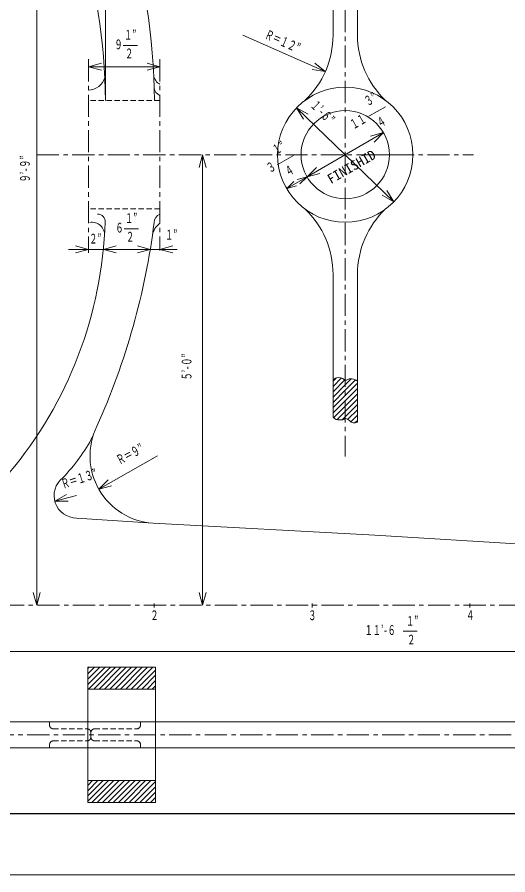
# Model space of a CAD drawing. Units: millimetres, scale not verified. Extents: x -6153 to 6153, y -4352 to 4352.
# Drawn here: x -2560 to -902, y -4352 to -1451 of the extents above; entities that cross this region are included whole.
import ezdxf
from ezdxf.enums import TextEntityAlignment as Align

# ---------------------------------------------------------------- set-up
doc = ezdxf.new("R2010")
doc.units = ezdxf.units.MM
doc.header["$LTSCALE"] = 15
doc.linetypes.add('CHAIN1', pattern=[8, 5, -1, 1, -1])
doc.linetypes.add('DASHED1', pattern=[1.8, 1.2, -0.6])
for name, color, linetype, lineweight in [('0-0_0', 3, 'Continuous', 18), ('0-1_芯', 4, 'CHAIN1', 18), ('0-2_寸法', 2, 'Continuous', 18), ('0-F_枠', 3, 'Continuous', 18)]:
    doc.layers.add(name, color=color, linetype=linetype, lineweight=lineweight)
doc.styles.add('ＭＳ ゴシック', font='')
doc.styles.get('ＭＳ ゴシック').set_extended_font_data('MS Gothic')

msp = doc.modelspace()

# ---------------------------------------------------------------- linework, layer by layer
at = {"layer": '0-0_0'}
for p, q in [((-1492.94, -1061.39), (-1492.94, -1511.48)), ((-1410.39, -1047), (-1410.39, -1511.48)), ((-1492.94, -2320.8), (-1492.94, -2803.52)), ((-1410.39, -2320.8), (-1410.39, -2821.35)), ((-1492.94, -2699.91), (-1464.34, -2671.31)), ((-1492.94, -2681.95), (-1482.54, -2671.54)), ((-1492.94, -2717.87), (-1453.02, -2677.95)), ((-1442.5, -2811.11), (-1410.39, -2779)), ((-1432.92, -2819.49), (-1410.39, -2796.96)), ((-1418.97, -2823.5), (-1410.39, -2814.93)), ((-2359.26, -3145.17), (-2101.28, -3162.95)), ((-2101.28, -3162.95), (-1351.25, -3202.67)), ((-1351.25, -3202.67), (-192.87, -3275.01)), ((-2321.68, -3649.98), (-2093.08, -3649.98)), ((-2321.68, -3649.98), (-2321.68, -4107.18)), ((-2321.68, -3654.37), (-2317.29, -3649.98)), ((-2321.68, -3672.33), (-2299.33, -3649.98)), ((-2321.68, -3690.29), (-2281.37, -3649.98)), ((-2321.68, -3708.25), (-2263.41, -3649.98)), ((-2319.11, -3723.64), (-2245.45, -3649.98)), ((-2301.15, -3723.64), (-2227.49, -3649.98)), ((-2283.19, -3723.64), (-2209.53, -3649.98)), ((-2265.23, -3723.64), (-2191.57, -3649.98)), ((-2247.27, -3723.64), (-2173.61, -3649.98)), ((-2229.31, -3723.64), (-2155.65, -3649.98)), ((-2211.35, -3723.64), (-2137.69, -3649.98)), ((-2193.39, -3723.64), (-2119.73, -3649.98)), ((-2175.43, -3723.64), (-2101.77, -3649.98)), ((-2157.47, -3723.64), (-2093.08, -3659.26)), ((-2139.51, -3723.64), (-2093.08, -3677.22)), ((-2121.55, -3723.64), (-2093.08, -3695.18)), ((-2103.59, -3723.64), (-2093.08, -3713.14)), ((-2321.68, -3723.64), (-2093.08, -3723.64)), ((-2860.09, -3834.13), (176.33, -3834.13)), ((-2860.09, -3923.03), (-179.27, -3923.03)), ((-2321.68, -4033.52), (-2093.08, -4033.52)), ((-2321.68, -4049.5), (-2305.7, -4033.52)), ((-2321.68, -4067.46), (-2287.74, -4033.52)), ((-2321.68, -4085.42), (-2269.78, -4033.52)), ((-2321.68, -4103.38), (-2251.82, -4033.52)), ((-2307.52, -4107.18), (-2233.86, -4033.52)), ((-2289.56, -4107.18), (-2215.9, -4033.52)), ((-2271.6, -4107.18), (-2197.94, -4033.52)), ((-2253.64, -4107.18), (-2179.98, -4033.52)), ((-2235.68, -4107.18), (-2162.02, -4033.52)), ((-2217.72, -4107.18), (-2144.06, -4033.52)), ((-2199.76, -4107.18), (-2126.1, -4033.52)), ((-2181.8, -4107.18), (-2108.14, -4033.52)), ((-2163.84, -4107.18), (-2093.08, -4036.43)), ((-2145.88, -4107.18), (-2093.08, -4054.39)), ((-2127.92, -4107.18), (-2093.08, -4072.35)), ((-2109.96, -4107.18), (-2093.08, -4090.31))]:
    msp.add_line(p, q, dxfattribs=at)
at = {"layer": '0-0_0', "color": 1, "linetype": 'DASHED1'}
for p, q in [((-2078, -1732.88), (-2319.3, -1732.88)), ((-2078, -2099.4), (-2319.3, -2099.4)), ((-2450.88, -3834.13), (-2450.88, -3845.56)), ((-2438.18, -3858.26), (-2323.88, -3858.26)), ((-2298.48, -3858.26), (-2156.24, -3858.26)), ((-2143.54, -3834.13), (-2143.54, -3845.56)), ((-2311.18, -3870.96), (-2311.18, -3886.2)), ((-2450.88, -3911.6), (-2450.88, -3923.03)), ((-2438.18, -3898.9), (-2323.88, -3898.9)), ((-2298.48, -3898.9), (-2156.24, -3898.9)), ((-2143.54, -3911.6), (-2143.54, -3923.03))]:
    msp.add_line(p, q, dxfattribs=at)
at = {"layer": '0-0_0', "color": 4, "lineweight": 9}
msp.add_line((-1234.73, -1916.14), (-1387.13, -1916.14), dxfattribs=at)
at = {"layer": '0-0_0'}
for points in [[(-1492.94, -2735.83), (-1451.67, -2694.56), (-1431.2, -2674.08)], [(-1492.94, -2753.79), (-1451.67, -2712.52), (-1416.83, -2677.68)], [(-1492.94, -2771.75), (-1451.67, -2730.48), (-1410.39, -2689.2)], [(-1492.94, -2789.71), (-1451.67, -2748.44), (-1410.39, -2707.16)], [(-1491.08, -2805.81), (-1451.67, -2766.4), (-1410.39, -2725.12)], [(-1479.93, -2812.62), (-1451.67, -2784.36), (-1410.39, -2743.08)], [(-1462.59, -2813.24), (-1451.67, -2802.32), (-1410.39, -2761.04)], [(-2321.68, -4107.18), (-2093.08, -4107.18), (-2093.08, -3649.98)]]:
    msp.add_lwpolyline(points, dxfattribs=at)
for radius in [228.6, 149.22]:
    msp.add_circle((-1451.67, -1916.14), radius, dxfattribs=at)
for centre, radius, start, end in [((-4273.54, -1748.25), 2176.84, 0.41003, 34.17899), ((-4271.28, -1747.16), 2009.26, 0.4071, 34.18947), ((-1797.74, -1511.48), 304.8, 313.473, 0), ((-1105.59, -1511.48), 304.8, 180, 226.527), ((-2059.54, -1642.39), 39.89, 188.39787, 242.41929), ((-2320.85, -1638.46), 58.9, 271.50912, 344.28981), ((-2068.72, -1688.3), 28.83, 184.77615, 251.2278), ((-2289.34, -2143.15), 26.48, 356.38818, 87.76693), ((-2066.8, -2146.24), 30.77, 111.34065, 177.35301), ((-1797.74, -2320.8), 304.8, 0, 46.527), ((-1105.59, -2320.8), 304.8, 133.473, 180), ((-3656.75, -2098.03), 1394.63, 320.09261, 358.14629), ((-2307.97, -2187.14), 42.91, 356.33653, 99.5251), ((-4476.71, -1849.62), 2397.41, 335.73888, 352.92716), ((-2043.96, -2197.68), 60.12, 124.49445, 171.30963), ((-1479.24, -2686.96), 15.77, 96.69889, 150.34824), ((-1472.72, -2695.06), 25.19, 47.48468, 109.38083), ((-1450.05, -2669.28), 9.17, 231.91728, 283.6731), ((-1431.87, -2707.32), 33.24, 49.75608, 118.78771), ((-1473.47, -2789.54), 23.97, 215.67832, 279.75841), ((-1465.75, -2790.63), 22.83, 260.76677, 308.07447), ((-1451.95, -2827.63), 19.03, 40.06437, 89.15202), ((-2085.56, -2934.89), 228.6, 154.00622, 266.05567), ((-1420.05, -2801.01), 22.51, 219.6552, 295.41156), ((-2873.05, -2562.66), 645.89, 316.31848, 331.67488), ((-2359.26, -3068.97), 76.2, 127.78342, 270)]:
    msp.add_arc(centre, radius, start, end, dxfattribs=at)
at = {"layer": '0-0_0', "color": 1, "linetype": 'DASHED1'}
for centre, start, end in [((-2438.18, -3845.56), 180, 270), ((-2323.88, -3870.96), 360, 90), ((-2298.48, -3870.96), 90, 180), ((-2156.24, -3845.56), 270, 0), ((-2323.88, -3886.2), 270, 360), ((-2298.48, -3886.2), 180, 270), ((-2438.18, -3911.6), 90, 180), ((-2156.24, -3911.6), 0, 90)]:
    msp.add_arc(centre, 12.7, start, end, dxfattribs=at)
at = {"layer": '0-1_芯'}
for p, q in [((-1451.67, -946.58), (-1451.67, -2937.2)), ((-2319.3, -1592.98), (-2319.3, -2247.77)), ((-2078, -1592.98), (-2078, -2240.19)), ((-2494.07, -1916.14), (-1018.22, -1916.14)), ((-4171.92, -3440.14), (176.33, -3440.14)), ((-2097.24, -3434.56), (-2097.24, -3447.28)), ((-1563.84, -3434.56), (-1563.84, -3447.28)), ((-1030.44, -3434.56), (-1030.44, -3447.28)), ((-3606.5, -3878.58), (164.67, -3878.58))]:
    msp.add_line(p, q, dxfattribs=at)
at = {"layer": '0-2_寸法'}
for p, q in [((-2494.07, -468.34), (-2494.07, -3440.14)), ((-2261.85, -1732.39), (-2262.07, -1152.38)), ((-1797.74, -1511.48), (-1518.97, -1634.71)), ((-2201.79, -1546.74), (-2153.7, -1546.74)), ((-2319.3, -1618.26), (-2275.84, -1606.61)), ((-2319.3, -1618.26), (-2078, -1618.26)), ((-2319.3, -1618.26), (-2275.84, -1629.9)), ((-2078, -1618.26), (-2121.47, -1606.61)), ((-2078, -1618.26), (-2121.47, -1629.9)), ((-1518.97, -1634.71), (-1554.01, -1606.48)), ((-1518.97, -1634.71), (-1563.43, -1627.79)), ((-1615.87, -1757.09), (-1287.47, -2075.19)), ((-1615.87, -1757.09), (-1576.55, -1778.97)), ((-1615.87, -1757.09), (-1592.75, -1795.7)), ((-1371.72, -1785.7), (-1316.19, -1753.64)), ((-1322.48, -1841.46), (-1580.86, -1990.82)), ((-1322.48, -1841.46), (-1365.94, -1853.13)), ((-1322.48, -1841.46), (-1354.28, -1873.3)), ((-1933.62, -1916.14), (-1945.27, -1959.61)), ((-1933.62, -1916.14), (-1933.62, -3440.14)), ((-1933.62, -1916.14), (-1921.98, -1959.61)), ((-1682.25, -1950.41), (-1626.72, -1918.35)), ((-1580.86, -1990.82), (-1549.06, -1958.98)), ((-1649.58, -2030.54), (-1580.86, -1990.82)), ((-1614.02, -1999.72), (-1580.86, -1990.82)), ((-1604.58, -2014.55), (-1580.86, -1990.82)), ((-1580.86, -1990.82), (-1537.4, -1979.15)), ((-1649.58, -2030.54), (-1625.57, -2006.5)), ((-1649.58, -2030.54), (-1616.2, -2021.58)), ((-1287.47, -2075.19), (-1326.79, -2053.31)), ((-1287.47, -2075.19), (-1310.59, -2036.58)), ((-2198.67, -2166.77), (-2150.58, -2166.77)), ((-2319.3, -2236.43), (-2362.77, -2224.79)), ((-2269, -2236.43), (-2225.54, -2224.79)), ((-2110.71, -2236.43), (-2154.18, -2224.79)), ((-2078, -2236.43), (-2034.54, -2224.79)), ((-2319.3, -2236.43), (-2362.77, -2248.08)), ((-2269, -2236.43), (-2110.71, -2236.43)), ((-2269, -2236.43), (-2225.54, -2248.08)), ((-2110.71, -2236.43), (-2154.18, -2248.08)), ((-2078, -2236.43), (-2034.54, -2248.08)), ((-2085.56, -2934.89), (-2284.63, -3047.26)), ((-2284.63, -3047.26), (-2252.51, -3015.76)), ((-2284.63, -3047.26), (-2241.06, -3036.04)), ((-2433.04, -3088.02), (-2393.87, -3065.88)), ((-2359.26, -3068.97), (-2433.04, -3088.02)), ((-2433.04, -3088.02), (-2388.04, -3088.43)), ((-2494.07, -3440.14), (-2505.71, -3396.67)), ((-2494.07, -3440.14), (-2482.42, -3396.67)), ((-1933.62, -3440.14), (-1945.27, -3396.67)), ((-1933.62, -3440.14), (-1921.98, -3396.67)), ((-1256.36, -3528.06), (-1208.27, -3528.06))]:
    msp.add_line(p, q, dxfattribs=at)
for points in [[(-2269, -2236.43), (-2319.3, -2236.43), (-2386.44, -2236.43)], [(-2110.71, -2236.43), (-2078, -2236.43), (-2019.1, -2236.43)], [(-3341.57, -3596.69), (176.33, -3596.69), (132.87, -3608.34)]]:
    msp.add_lwpolyline(points, dxfattribs=at)
at = {"layer": '0-F_枠'}
msp.add_lwpolyline([(-6153.08, -4352.17), (6153.08, -4352.17), (6153.08, 4352.17)], dxfattribs=at)
at = {"layer": '0-F_枠', "lineweight": 25}
msp.add_lwpolyline([(-5946.08, -4145.17), (5945.97, -4145.17), (5945.97, 4145.17)], dxfattribs=at)

# ---------------------------------------------------------------- texts
at = {"layer": '0-2_寸法', "style": 'ＭＳ ゴシック', "width": 0.6}
for s, p in [('１”', (-2199.02, -1536.82)), ('９', (-2231.6, -1569.13)), ('２', (-2195.66, -1599.84)), ('１”', (-2195.9, -2156.85)), ('６', (-2228.48, -2189.17)), ('１”', (-2060.35, -2212.83)), ('２”', (-2316.88, -2226.34)), ('２', (-2192.54, -2219.88)), ('２', (-2110.24, -3500.42)), ('３', (-1576.84, -3500.42)), ('１”', (-1246.07, -3519.63)), ('４', (-1043.44, -3500.42)), ('１１’-６', (-1386.31, -3550.38)), ('２', (-1242.71, -3582.66))]:
    msp.add_text(s, height=32.99, dxfattribs=at).set_placement(p, align=Align.BOTTOM_LEFT)
for s, rotation, p in [('Ｒ＝１２”', 336.152, (-1730.88, -1530.74)), ('３”', 30, (-1371.08, -1761.4)), ('１’-６”', 315, (-1578.6, -1758.08)), ('１１', 30, (-1419.63, -1840.21)), ('４', 30, (-1329.09, -1834.19)), ('１”', 30, (-1681.62, -1926.11)), ('９’-９”', 90, (-2507.61, -2009.83)), ('３', 30, (-1701.59, -1987.4)), ('４', 30, (-1639.62, -1998.9)), ('５’-０”', 90, (-1961.29, -2679.66)), ('Ｒ＝９”', 28, (-2209.78, -2974.84)), ('Ｒ＝１３”', 18, (-2402.17, -3056.49))]:
    msp.add_text(s, height=32.99, rotation=rotation, dxfattribs=at).set_placement(p, align=Align.BOTTOM_LEFT)
at = {"layer": '0-2_寸法', "style": 'ＭＳ ゴシック'}
msp.add_text('FINISHID', height=32.99, rotation=30, dxfattribs=at).set_placement((-1495.15, -2024.45), align=Align.BOTTOM_LEFT)

doc.saveas('drawing.dxf')
